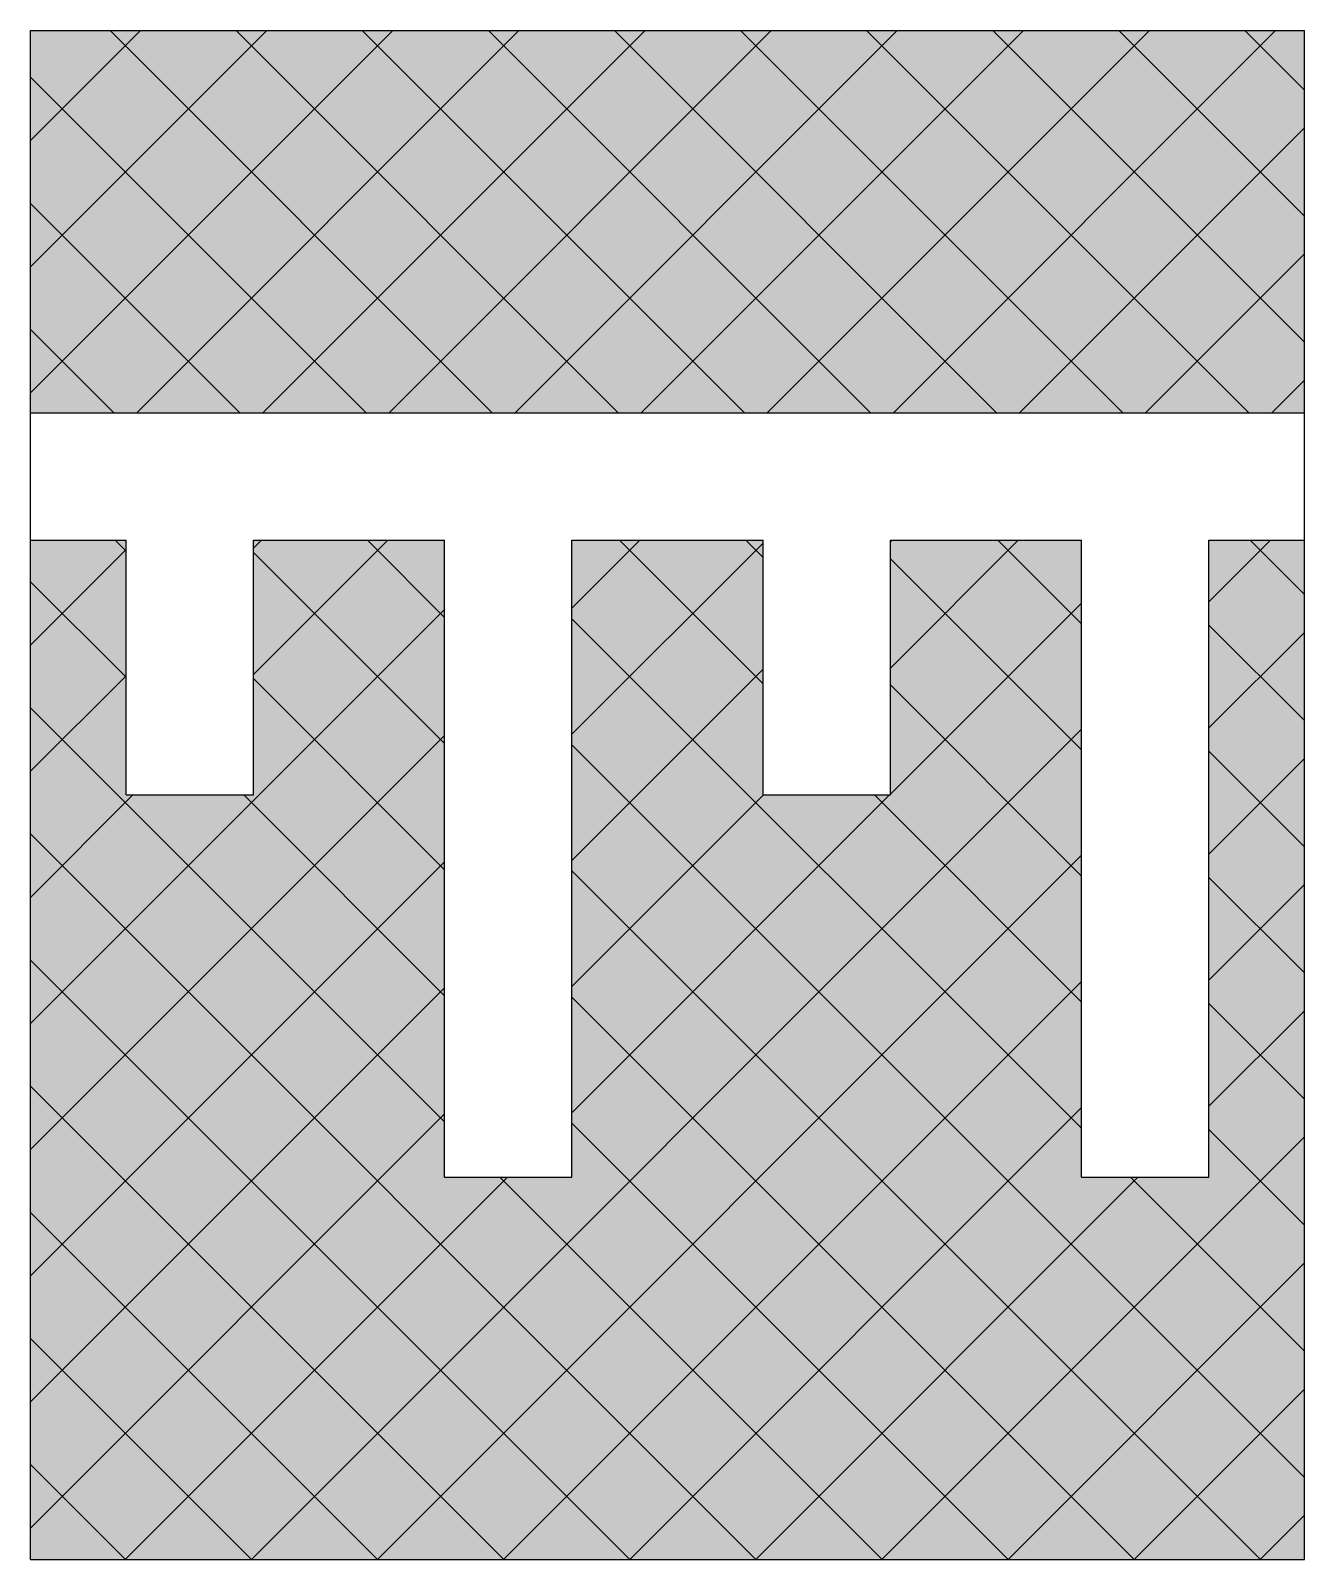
# Model space of a CAD drawing. Header units: metres. Extents: x 0 to 1, y 0 to 1.2.
import ezdxf

# ---------------------------------------------------------------- set-up
doc = ezdxf.new("R2010")
doc.units = ezdxf.units.M
doc.header["$LTSCALE"] = 0.2
pattern_1 = [(45, (1.163285, 0), (-0.0494975, 0.0494975), []), (135, (1.163285, 0), (-0.0494975, -0.0494975), [])]

msp = doc.modelspace()

# ---------------------------------------------------------------- hatches: boundary and pattern name
h = msp.add_hatch()
h.set_pattern_fill('L45L135', color=256, scale=0.07, style=0)
h.set_pattern_definition(pattern_1)
h.paths.add_polyline_path([(0, 1.2), (0, 0.9), (1, 0.9), (1, 1.2)])
h = msp.add_hatch(color=254)
h.dxf.hatch_style = 1
h.paths.add_polyline_path([(1, 1.2), (0, 1.2), (0, 0.9), (1, 0.9)])
h.paths.add_polyline_path([(0.825, 0.8), (0.675, 0.8), (0.675, 0.6), (0.575, 0.6), (0.575, 0.8), (0.425, 0.8), (0.425, 0.3), (0.325, 0.3), (0.325, 0.8), (0.175, 0.8), (0.175, 0.6), (0.075, 0.6), (0.075, 0.8), (0, 0.8), (0, 0), (1, 0), (1, 0.8), (0.925, 0.8), (0.925, 0.3), (0.825, 0.3)])
h = msp.add_hatch()
h.set_pattern_fill('L45L135', color=256, scale=0.07, style=0)
h.set_pattern_definition(pattern_1)
h.paths.add_polyline_path([(1, 0), (1, 0.8), (0.925, 0.8), (0.925, 0.3), (0.825, 0.3), (0.825, 0.8), (0.675, 0.8), (0.675, 0.6), (0.575, 0.6), (0.575, 0.8), (0.425, 0.8), (0.425, 0.3), (0.325, 0.3), (0.325, 0.8), (0.175, 0.8), (0.175, 0.6), (0.075, 0.6), (0.075, 0.8), (0, 0.8), (0, 0)])

# ---------------------------------------------------------------- linework, layer by layer
for p, q in [((0, 1.2), (1, 1.2)), ((0, 0), (0, 1.2)), ((1, 0), (1, 1.2)), ((0, 0.9), (1, 0.9)), ((0, 0.8), (0.075, 0.8)), ((0.075, 0.6), (0.075, 0.8)), ((0.175, 0.8), (0.325, 0.8)), ((0.175, 0.6), (0.175, 0.8)), ((0.325, 0.3), (0.325, 0.8)), ((0.425, 0.8), (0.575, 0.8)), ((0.425, 0.3), (0.425, 0.8)), ((0.575, 0.6), (0.575, 0.8)), ((0.675, 0.8), (0.825, 0.8)), ((0.675, 0.6), (0.675, 0.8)), ((0.825, 0.3), (0.825, 0.8)), ((0.925, 0.8), (1, 0.8)), ((0.925, 0.3), (0.925, 0.8)), ((0.075, 0.6), (0.175, 0.6)), ((0.575, 0.6), (0.675, 0.6)), ((0, 0.4), (0, 0.4)), ((0.325, 0.3), (0.425, 0.3)), ((0.825, 0.3), (0.925, 0.3)), ((0, 0.15), (0, 0.15)), ((0, 0), (1, 0))]:
    msp.add_line(p, q)

doc.saveas('drawing.dxf')
